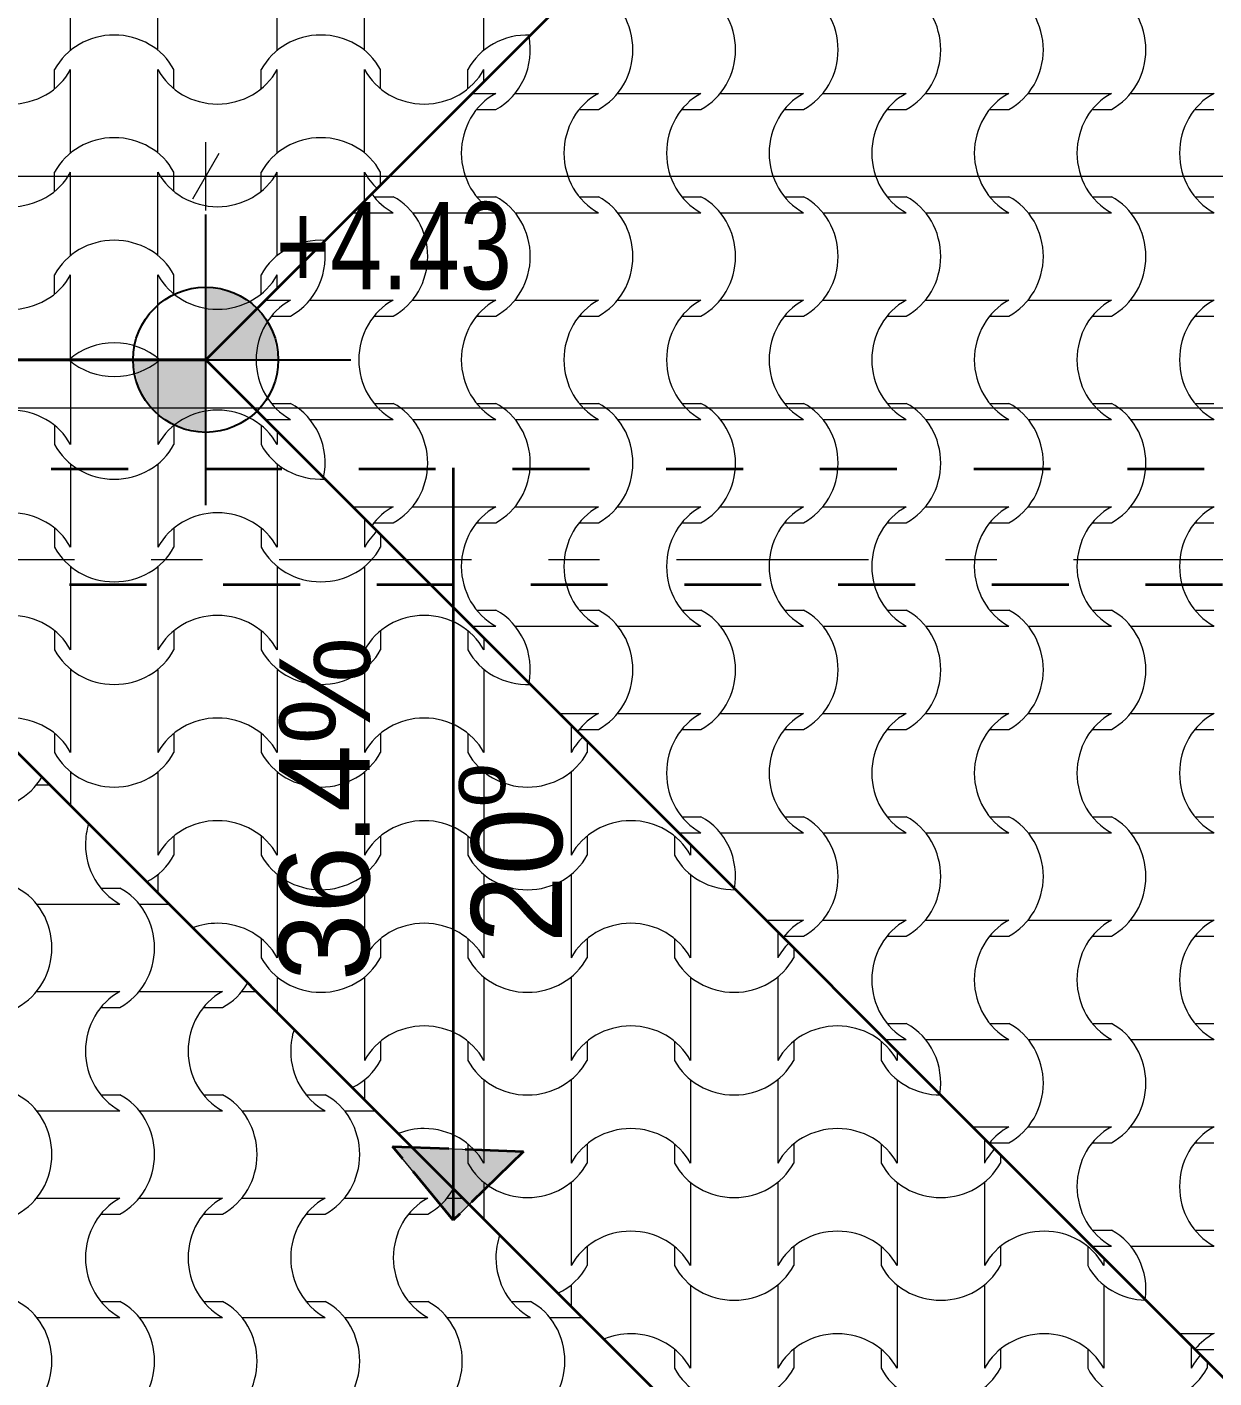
# Model space of a CAD drawing. Header units: millimetres. Extents: x -440 to 2671, y 0 to 297.
# Drawn here: x -154.74 to -122.05, y 137.47 to 174.66 of the extents above; entities that cross this region are included whole.
import ezdxf

# ---------------------------------------------------------------- set-up
doc = ezdxf.new("R2010")
doc.units = ezdxf.units.MM
doc.header["$MEASUREMENT"] = 0
doc.set_wipeout_variables(frame=1)
for name, pattern in [('- Двойно прекъснати линии', [10.936111, 5.291667, -2.116667, 1.411111, -2.116667]), ('- Прекъснати линия', [4.233333, 2.116667, -2.116667]), ('- Скирити линии', [2.45, 2, -0.45]), ('Wipeout_Contour', [1000, 0, -1000])]:
    doc.linetypes.add(name, pattern=pattern)
for name, color, linetype, lineweight, true_color in [('1', 7, 'Continuous', 13, 0x2b2b2b), ('46', 7, 'Continuous', 35, 0x4e4e4e), ('58', 7, 'Continuous', 25, 0xdf0000), ('65', 7, 'Continuous', 20, 0x4e4e4e), ('85', 7, 'Continuous', 20, 0x404040)]:
    doc.layers.add(name, color=color, linetype=linetype, lineweight=lineweight, true_color=true_color)
doc.layers.add('102', color=254, linetype='Continuous', lineweight=15)
doc.layers.add('41', color=7, linetype='Continuous', lineweight=35)
doc.styles.add('GENERATED_STYLE_4', font='GOTHIC.TTF')
doc.styles.add('GENERATED_STYLE_6', font='GOTHIC.TTF')

# ---------------------------------------------------------------- blocks, each defined once
blk = doc.blocks.new('*X45')
at = {"layer": '102', "color": 254, "linetype": 'Continuous', "lineweight": 15}
for p, q in [((285.718, 153.797), (286.072, 153.797)), ((287.483, 150.952), (288.009, 150.952)), ((285.718, 150.512), (286.863, 150.512)), ((286.863, 150.512), (288.009, 150.512)), ((288.543, 150.512), (289.357, 150.512)), ((285.718, 148.108), (286.863, 148.108)), ((286.863, 148.108), (288.009, 148.108)), ((288.543, 148.108), (289.689, 148.108)), ((289.689, 148.108), (290.835, 148.108)), ((291.368, 148.108), (291.761, 148.108)), ((287.483, 147.668), (288.009, 147.668)), ((290.308, 147.668), (290.835, 147.668)), ((287.483, 145.263), (288.009, 145.263)), ((290.308, 145.263), (290.835, 145.263)), ((293.133, 145.263), (293.66, 145.263)), ((285.718, 144.823), (286.863, 144.823)), ((286.863, 144.823), (288.009, 144.823)), ((288.543, 144.823), (289.689, 144.823)), ((289.689, 144.823), (290.835, 144.823)), ((291.368, 144.823), (292.514, 144.823)), ((292.514, 144.823), (293.66, 144.823)), ((294.194, 144.823), (295.046, 144.823)), ((285.718, 142.418), (286.863, 142.418)), ((286.863, 142.418), (288.009, 142.418)), ((288.543, 142.418), (289.689, 142.418)), ((289.689, 142.418), (290.835, 142.418)), ((291.368, 142.418), (292.514, 142.418)), ((292.514, 142.418), (293.66, 142.418)), ((294.194, 142.418), (295.34, 142.418)), ((295.34, 142.418), (296.485, 142.418)), ((297.019, 142.418), (297.451, 142.418)), ((287.483, 141.978), (288.009, 141.978)), ((290.308, 141.978), (290.835, 141.978)), ((293.133, 141.978), (293.66, 141.978)), ((295.959, 141.978), (296.485, 141.978)), ((287.483, 139.573), (288.009, 139.573)), ((290.308, 139.573), (290.835, 139.573)), ((293.133, 139.573), (293.66, 139.573)), ((295.959, 139.573), (296.485, 139.573)), ((298.784, 139.573), (299.311, 139.573)), ((285.718, 139.133), (286.863, 139.133)), ((286.863, 139.133), (288.009, 139.133)), ((288.543, 139.133), (289.689, 139.133)), ((289.689, 139.133), (290.835, 139.133)), ((291.368, 139.133), (292.514, 139.133)), ((292.514, 139.133), (293.66, 139.133)), ((294.194, 139.133), (295.34, 139.133)), ((295.34, 139.133), (296.485, 139.133)), ((297.019, 139.133), (298.165, 139.133)), ((298.165, 139.133), (299.311, 139.133)), ((299.845, 139.133), (300.736, 139.133))]:
    blk.add_line(p, q, dxfattribs=at)
for centre, major_axis, start_param, end_param in [((284.408, 155), (0, 1.839), 3.607672, 4.142238), ((288.798, 152.149), (0, 1.849), 1.255257, 1.56782), ((288.798, 152.16), (0, 1.849), 1.573772, 2.670554), ((284.408, 149.31), (0, 1.839), 3.607672, 5.817106), ((287.233, 149.31), (0, 1.839), 3.607672, 5.817106), ((288.798, 146.46), (0, 1.849), 0.471039, 1.56782), ((291.623, 146.46), (0, 1.849), 0.471039, 1.56782), ((290.058, 149.31), (0, 1.839), 3.607672, 4.157909), ((294.449, 146.46), (0, 1.849), 1.238429, 1.56782), ((288.798, 146.471), (0, 1.849), 1.573772, 2.670554), ((291.623, 146.471), (0, 1.849), 1.573772, 2.670554), ((294.449, 146.471), (0, 1.849), 1.573772, 2.670554), ((284.408, 143.62), (0, 1.839), 3.607672, 5.817106), ((287.233, 143.62), (0, 1.839), 3.607672, 5.817106), ((290.058, 143.62), (0, 1.839), 3.607672, 5.817106), ((292.884, 143.62), (0, 1.839), 3.607672, 5.817106), ((295.709, 143.62), (0, 1.839), 3.607672, 4.173631), ((288.798, 140.77), (0, 1.849), 0.471039, 1.56782), ((291.623, 140.77), (0, 1.849), 0.471039, 1.56782), ((294.449, 140.77), (0, 1.849), 0.471039, 1.56782), ((297.274, 140.77), (0, 1.849), 0.471039, 1.56782), ((300.1, 140.77), (0, 1.849), 1.221727, 1.56782), ((288.798, 140.781), (0, 1.849), 1.573772, 2.670554), ((291.623, 140.781), (0, 1.849), 1.573772, 2.670554), ((294.449, 140.781), (0, 1.849), 1.573772, 2.670554), ((297.274, 140.781), (0, 1.849), 1.573772, 2.670554), ((300.1, 140.781), (0, 1.849), 1.573772, 2.670554), ((284.408, 137.931), (0, 1.839), 3.607672, 5.817106), ((287.233, 137.931), (0, 1.839), 3.607672, 5.817106), ((290.058, 137.931), (0, 1.839), 3.607672, 5.817106), ((292.884, 137.931), (0, 1.839), 3.607672, 5.817106), ((295.709, 137.931), (0, 1.839), 3.607672, 5.817106), ((298.534, 137.931), (0, 1.839), 3.607672, 5.817106)]:
    blk.add_ellipse(centre, major_axis=major_axis, ratio=0.939693, start_param=start_param, end_param=end_param, dxfattribs=at)
blk = doc.blocks.new('*X47')
at = {"layer": '102', "color": 254, "linetype": 'Continuous', "lineweight": 15}
for p, q in [((297.703, 172.83), (298.359, 172.83)), ((298.892, 172.83), (300.038, 172.83)), ((300.038, 172.83), (301.184, 172.83)), ((301.718, 172.83), (302.863, 172.83)), ((302.863, 172.83), (304.009, 172.83)), ((304.543, 172.83), (305.689, 172.83)), ((305.689, 172.83), (306.835, 172.83)), ((307.368, 172.83), (308.514, 172.83)), ((308.514, 172.83), (309.66, 172.83)), ((310.194, 172.83), (311.34, 172.83)), ((311.34, 172.83), (312.485, 172.83)), ((313.019, 172.83), (314.165, 172.83)), ((314.165, 172.83), (315.311, 172.83)), ((315.845, 172.83), (316.99, 172.83)), ((316.99, 172.83), (318.136, 172.83)), ((297.832, 172.39), (298.359, 172.39)), ((300.657, 172.39), (301.184, 172.39)), ((303.483, 172.39), (304.009, 172.39)), ((306.308, 172.39), (306.835, 172.39)), ((309.133, 172.39), (309.66, 172.39)), ((311.959, 172.39), (312.485, 172.39)), ((314.784, 172.39), (315.311, 172.39)), ((317.609, 172.39), (318.136, 172.39)), ((295.006, 169.985), (295.533, 169.985)), ((297.832, 169.985), (298.359, 169.985)), ((300.657, 169.985), (301.184, 169.985)), ((303.483, 169.985), (304.009, 169.985)), ((306.308, 169.985), (306.835, 169.985)), ((309.133, 169.985), (309.66, 169.985)), ((311.959, 169.985), (312.485, 169.985)), ((314.784, 169.985), (315.311, 169.985)), ((317.609, 169.985), (318.136, 169.985)), ((294.418, 169.545), (295.533, 169.545)), ((296.067, 169.545), (297.213, 169.545)), ((297.213, 169.545), (298.359, 169.545)), ((298.892, 169.545), (300.038, 169.545)), ((300.038, 169.545), (301.184, 169.545)), ((301.718, 169.545), (302.863, 169.545)), ((302.863, 169.545), (304.009, 169.545)), ((304.543, 169.545), (305.689, 169.545)), ((305.689, 169.545), (306.835, 169.545)), ((307.368, 169.545), (308.514, 169.545)), ((308.514, 169.545), (309.66, 169.545)), ((310.194, 169.545), (311.34, 169.545)), ((311.34, 169.545), (312.485, 169.545)), ((313.019, 169.545), (314.165, 169.545)), ((314.165, 169.545), (315.311, 169.545)), ((315.845, 169.545), (316.99, 169.545)), ((316.99, 169.545), (318.136, 169.545)), ((292.014, 167.14), (292.708, 167.14)), ((293.241, 167.14), (294.387, 167.14)), ((294.387, 167.14), (295.533, 167.14)), ((296.067, 167.14), (297.213, 167.14)), ((297.213, 167.14), (298.359, 167.14)), ((298.892, 167.14), (300.038, 167.14)), ((300.038, 167.14), (301.184, 167.14)), ((301.718, 167.14), (302.863, 167.14)), ((302.863, 167.14), (304.009, 167.14)), ((304.543, 167.14), (305.689, 167.14)), ((305.689, 167.14), (306.835, 167.14)), ((307.368, 167.14), (308.514, 167.14)), ((308.514, 167.14), (309.66, 167.14)), ((310.194, 167.14), (311.34, 167.14)), ((311.34, 167.14), (312.485, 167.14)), ((313.019, 167.14), (314.165, 167.14)), ((314.165, 167.14), (315.311, 167.14)), ((315.845, 167.14), (316.99, 167.14)), ((316.99, 167.14), (318.136, 167.14)), ((292.181, 166.7), (292.708, 166.7)), ((295.006, 166.7), (295.533, 166.7)), ((297.832, 166.7), (298.359, 166.7)), ((300.657, 166.7), (301.184, 166.7)), ((303.483, 166.7), (304.009, 166.7)), ((306.308, 166.7), (306.835, 166.7)), ((309.133, 166.7), (309.66, 166.7)), ((311.959, 166.7), (312.485, 166.7)), ((314.784, 166.7), (315.311, 166.7)), ((317.609, 166.7), (318.136, 166.7)), ((292.181, 164.295), (292.708, 164.295)), ((295.006, 164.295), (295.533, 164.295)), ((297.832, 164.295), (298.359, 164.295)), ((300.657, 164.295), (301.184, 164.295)), ((303.483, 164.295), (304.009, 164.295)), ((306.308, 164.295), (306.835, 164.295)), ((309.133, 164.295), (309.66, 164.295)), ((311.959, 164.295), (312.485, 164.295)), ((314.784, 164.295), (315.311, 164.295)), ((317.609, 164.295), (318.136, 164.295)), ((292.014, 163.855), (292.708, 163.855)), ((293.241, 163.855), (294.387, 163.855)), ((294.387, 163.855), (295.533, 163.855)), ((296.067, 163.855), (297.213, 163.855)), ((297.213, 163.855), (298.359, 163.855)), ((298.892, 163.855), (300.038, 163.855)), ((300.038, 163.855), (301.184, 163.855)), ((301.718, 163.855), (302.863, 163.855)), ((302.863, 163.855), (304.009, 163.855)), ((304.543, 163.855), (305.689, 163.855)), ((305.689, 163.855), (306.835, 163.855)), ((307.368, 163.855), (308.514, 163.855)), ((308.514, 163.855), (309.66, 163.855)), ((310.194, 163.855), (311.34, 163.855)), ((311.34, 163.855), (312.485, 163.855)), ((313.019, 163.855), (314.165, 163.855)), ((314.165, 163.855), (315.311, 163.855)), ((315.845, 163.855), (316.99, 163.855)), ((316.99, 163.855), (318.136, 163.855)), ((294.418, 161.451), (295.533, 161.451)), ((296.067, 161.451), (297.213, 161.451)), ((297.213, 161.451), (298.359, 161.451)), ((298.892, 161.451), (300.038, 161.451)), ((300.038, 161.451), (301.184, 161.451)), ((301.718, 161.451), (302.863, 161.451)), ((302.863, 161.451), (304.009, 161.451)), ((304.543, 161.451), (305.689, 161.451)), ((305.689, 161.451), (306.835, 161.451)), ((307.368, 161.451), (308.514, 161.451)), ((308.514, 161.451), (309.66, 161.451)), ((310.194, 161.451), (311.34, 161.451)), ((311.34, 161.451), (312.485, 161.451)), ((313.019, 161.451), (314.165, 161.451)), ((314.165, 161.451), (315.311, 161.451)), ((315.845, 161.451), (316.99, 161.451)), ((316.99, 161.451), (318.136, 161.451)), ((295.006, 161.011), (295.533, 161.011)), ((297.832, 161.011), (298.359, 161.011)), ((300.657, 161.011), (301.184, 161.011)), ((303.483, 161.011), (304.009, 161.011)), ((306.308, 161.011), (306.835, 161.011)), ((309.133, 161.011), (309.66, 161.011)), ((311.959, 161.011), (312.485, 161.011)), ((314.784, 161.011), (315.311, 161.011)), ((317.609, 161.011), (318.136, 161.011)), ((297.832, 158.606), (298.359, 158.606)), ((300.657, 158.606), (301.184, 158.606)), ((303.483, 158.606), (304.009, 158.606)), ((306.308, 158.606), (306.835, 158.606)), ((309.133, 158.606), (309.66, 158.606)), ((311.959, 158.606), (312.485, 158.606)), ((314.784, 158.606), (315.311, 158.606)), ((317.609, 158.606), (318.136, 158.606)), ((297.703, 158.166), (298.359, 158.166)), ((298.892, 158.166), (300.038, 158.166)), ((300.038, 158.166), (301.184, 158.166)), ((301.718, 158.166), (302.863, 158.166)), ((302.863, 158.166), (304.009, 158.166)), ((304.543, 158.166), (305.689, 158.166)), ((305.689, 158.166), (306.835, 158.166)), ((307.368, 158.166), (308.514, 158.166)), ((308.514, 158.166), (309.66, 158.166)), ((310.194, 158.166), (311.34, 158.166)), ((311.34, 158.166), (312.485, 158.166)), ((313.019, 158.166), (314.165, 158.166)), ((314.165, 158.166), (315.311, 158.166)), ((315.845, 158.166), (316.99, 158.166)), ((316.99, 158.166), (318.136, 158.166)), ((300.108, 155.761), (301.184, 155.761)), ((301.718, 155.761), (302.863, 155.761)), ((302.863, 155.761), (304.009, 155.761)), ((304.543, 155.761), (305.689, 155.761)), ((305.689, 155.761), (306.835, 155.761)), ((307.368, 155.761), (308.514, 155.761)), ((308.514, 155.761), (309.66, 155.761)), ((310.194, 155.761), (311.34, 155.761)), ((311.34, 155.761), (312.485, 155.761)), ((313.019, 155.761), (314.165, 155.761)), ((314.165, 155.761), (315.311, 155.761)), ((315.845, 155.761), (316.99, 155.761)), ((316.99, 155.761), (318.136, 155.761)), ((300.657, 155.321), (301.184, 155.321)), ((303.483, 155.321), (304.009, 155.321)), ((306.308, 155.321), (306.835, 155.321)), ((309.133, 155.321), (309.66, 155.321)), ((311.959, 155.321), (312.485, 155.321)), ((314.784, 155.321), (315.311, 155.321)), ((317.609, 155.321), (318.136, 155.321)), ((303.483, 152.916), (304.009, 152.916)), ((306.308, 152.916), (306.835, 152.916)), ((309.133, 152.916), (309.66, 152.916)), ((311.959, 152.916), (312.485, 152.916)), ((314.784, 152.916), (315.311, 152.916)), ((317.609, 152.916), (318.136, 152.916)), ((303.393, 152.476), (304.009, 152.476)), ((304.543, 152.476), (305.689, 152.476)), ((305.689, 152.476), (306.835, 152.476)), ((307.368, 152.476), (308.514, 152.476)), ((308.514, 152.476), (309.66, 152.476)), ((310.194, 152.476), (311.34, 152.476)), ((311.34, 152.476), (312.485, 152.476)), ((313.019, 152.476), (314.165, 152.476)), ((314.165, 152.476), (315.311, 152.476)), ((315.845, 152.476), (316.99, 152.476)), ((316.99, 152.476), (318.136, 152.476)), ((305.798, 150.071), (306.835, 150.071)), ((307.368, 150.071), (308.514, 150.071)), ((308.514, 150.071), (309.66, 150.071)), ((310.194, 150.071), (311.34, 150.071)), ((311.34, 150.071), (312.485, 150.071)), ((313.019, 150.071), (314.165, 150.071)), ((314.165, 150.071), (315.311, 150.071)), ((315.845, 150.071), (316.99, 150.071)), ((316.99, 150.071), (318.136, 150.071)), ((306.308, 149.631), (306.835, 149.631)), ((309.133, 149.631), (309.66, 149.631)), ((311.959, 149.631), (312.485, 149.631)), ((314.784, 149.631), (315.311, 149.631)), ((317.609, 149.631), (318.136, 149.631)), ((309.133, 147.227), (309.66, 147.227)), ((311.959, 147.227), (312.485, 147.227)), ((314.784, 147.227), (315.311, 147.227)), ((317.609, 147.227), (318.136, 147.227)), ((309.083, 146.787), (309.66, 146.787)), ((310.194, 146.787), (311.34, 146.787)), ((311.34, 146.787), (312.485, 146.787)), ((313.019, 146.787), (314.165, 146.787)), ((314.165, 146.787), (315.311, 146.787)), ((315.845, 146.787), (316.99, 146.787)), ((316.99, 146.787), (318.136, 146.787)), ((311.487, 144.382), (312.485, 144.382)), ((313.019, 144.382), (314.165, 144.382)), ((314.165, 144.382), (315.311, 144.382)), ((315.845, 144.382), (316.99, 144.382)), ((316.99, 144.382), (318.136, 144.382)), ((311.959, 143.942), (312.485, 143.942)), ((314.784, 143.942), (315.311, 143.942)), ((317.609, 143.942), (318.136, 143.942)), ((314.784, 141.537), (315.311, 141.537)), ((317.609, 141.537), (318.136, 141.537)), ((314.772, 141.097), (315.311, 141.097)), ((315.845, 141.097), (316.99, 141.097)), ((316.99, 141.097), (318.136, 141.097)), ((317.177, 138.692), (318.136, 138.692)), ((317.617, 138.252), (318.136, 138.252))]:
    blk.add_line(p, q, dxfattribs=at)
for centre, major_axis, start_param, end_param in [((300.408, 174.032), (0, 1.839), 3.607672, 5.817106), ((303.233, 174.032), (0, 1.839), 3.607672, 5.817106), ((306.058, 174.032), (0, 1.839), 3.607672, 5.817106), ((308.884, 174.032), (0, 1.839), 3.607672, 5.817106), ((311.709, 174.032), (0, 1.839), 3.607672, 5.817106), ((314.534, 174.032), (0, 1.839), 3.607672, 5.817106), ((297.582, 174.032), (0, 1.839), 3.607672, 4.914415), ((299.147, 171.182), (0, 1.849), 0.471039, 1.56782), ((301.973, 171.182), (0, 1.849), 0.471039, 1.56782), ((304.798, 171.182), (0, 1.849), 0.471039, 1.56782), ((307.623, 171.182), (0, 1.849), 0.471039, 1.56782), ((310.449, 171.182), (0, 1.849), 0.471039, 1.56782), ((313.274, 171.182), (0, 1.849), 0.471039, 1.56782), ((316.1, 171.182), (0, 1.849), 0.471039, 1.56782), ((318.925, 171.182), (0, 1.849), 0.471039, 1.56782), ((299.147, 171.193), (0, 1.849), 1.573772, 2.670554), ((301.973, 171.193), (0, 1.849), 1.573772, 2.670554), ((304.798, 171.193), (0, 1.849), 1.573772, 2.670554), ((307.623, 171.193), (0, 1.849), 1.573772, 2.670554), ((310.449, 171.193), (0, 1.849), 1.573772, 2.670554), ((313.274, 171.193), (0, 1.849), 1.573772, 2.670554), ((316.1, 171.193), (0, 1.849), 1.573772, 2.670554), ((318.925, 171.193), (0, 1.849), 1.573772, 2.670554), ((296.322, 171.193), (0, 1.849), 2.224335, 2.670554), ((294.757, 168.343), (0, 1.839), 3.607672, 5.817106), ((297.582, 168.343), (0, 1.839), 3.607672, 5.817106), ((300.408, 168.343), (0, 1.839), 3.607672, 5.817106), ((303.233, 168.343), (0, 1.839), 3.607672, 5.817106), ((306.058, 168.343), (0, 1.839), 3.607672, 5.817106), ((308.884, 168.343), (0, 1.839), 3.607672, 5.817106), ((311.709, 168.343), (0, 1.839), 3.607672, 5.817106), ((314.534, 168.343), (0, 1.839), 3.607672, 5.817106), ((291.931, 168.343), (0, 1.839), 3.607672, 4.932386), ((293.496, 165.492), (0, 1.849), 0.471039, 1.56782), ((296.322, 165.492), (0, 1.849), 0.471039, 1.56782), ((299.147, 165.492), (0, 1.849), 0.471039, 1.56782), ((301.973, 165.492), (0, 1.849), 0.471039, 1.56782), ((304.798, 165.492), (0, 1.849), 0.471039, 1.56782), ((307.623, 165.492), (0, 1.849), 0.471039, 1.56782), ((310.449, 165.492), (0, 1.849), 0.471039, 1.56782), ((313.274, 165.492), (0, 1.849), 0.471039, 1.56782), ((316.1, 165.492), (0, 1.849), 0.471039, 1.56782), ((318.925, 165.492), (0, 1.849), 0.471039, 1.56782), ((293.496, 165.503), (0, 1.849), 1.573772, 2.670554), ((296.322, 165.503), (0, 1.849), 1.573772, 2.670554), ((299.147, 165.503), (0, 1.849), 1.573772, 2.670554), ((301.973, 165.503), (0, 1.849), 1.573772, 2.670554), ((304.798, 165.503), (0, 1.849), 1.573772, 2.670554), ((307.623, 165.503), (0, 1.849), 1.573772, 2.670554), ((310.449, 165.503), (0, 1.849), 1.573772, 2.670554), ((313.274, 165.503), (0, 1.849), 1.573772, 2.670554), ((316.1, 165.503), (0, 1.849), 1.573772, 2.670554), ((318.925, 165.503), (0, 1.849), 1.573772, 2.670554), ((291.931, 162.653), (0, 1.839), 4.492391, 5.817106), ((294.757, 162.653), (0, 1.839), 3.607672, 5.817106), ((297.582, 162.653), (0, 1.839), 3.607672, 5.817106), ((300.408, 162.653), (0, 1.839), 3.607672, 5.817106), ((303.233, 162.653), (0, 1.839), 3.607672, 5.817106), ((306.058, 162.653), (0, 1.839), 3.607672, 5.817106), ((308.884, 162.653), (0, 1.839), 3.607672, 5.817106), ((311.709, 162.653), (0, 1.839), 3.607672, 5.817106), ((314.534, 162.653), (0, 1.839), 3.607672, 5.817106), ((296.322, 159.803), (0, 1.849), 0.471039, 0.917258), ((299.147, 159.803), (0, 1.849), 0.471039, 1.56782), ((301.973, 159.803), (0, 1.849), 0.471039, 1.56782), ((304.798, 159.803), (0, 1.849), 0.471039, 1.56782), ((307.623, 159.803), (0, 1.849), 0.471039, 1.56782), ((310.449, 159.803), (0, 1.849), 0.471039, 1.56782), ((313.274, 159.803), (0, 1.849), 0.471039, 1.56782), ((316.1, 159.803), (0, 1.849), 0.471039, 1.56782), ((318.925, 159.803), (0, 1.849), 0.471039, 1.56782), ((299.147, 159.814), (0, 1.849), 1.573772, 2.670554), ((301.973, 159.814), (0, 1.849), 1.573772, 2.670554), ((304.798, 159.814), (0, 1.849), 1.573772, 2.670554), ((307.623, 159.814), (0, 1.849), 1.573772, 2.670554), ((310.449, 159.814), (0, 1.849), 1.573772, 2.670554), ((313.274, 159.814), (0, 1.849), 1.573772, 2.670554), ((316.1, 159.814), (0, 1.849), 1.573772, 2.670554), ((318.925, 159.814), (0, 1.849), 1.573772, 2.670554), ((297.582, 156.963), (0, 1.839), 4.510363, 5.817106), ((300.408, 156.963), (0, 1.839), 3.607672, 5.817106), ((303.233, 156.963), (0, 1.839), 3.607672, 5.817106), ((306.058, 156.963), (0, 1.839), 3.607672, 5.817106), ((308.884, 156.963), (0, 1.839), 3.607672, 5.817106), ((311.709, 156.963), (0, 1.839), 3.607672, 5.817106), ((314.534, 156.963), (0, 1.839), 3.607672, 5.817106), ((301.973, 154.113), (0, 1.849), 0.471039, 0.901898), ((304.798, 154.113), (0, 1.849), 0.471039, 1.56782), ((307.623, 154.113), (0, 1.849), 0.471039, 1.56782), ((310.449, 154.113), (0, 1.849), 0.471039, 1.56782), ((313.274, 154.113), (0, 1.849), 0.471039, 1.56782), ((316.1, 154.113), (0, 1.849), 0.471039, 1.56782), ((318.925, 154.113), (0, 1.849), 0.471039, 1.56782), ((304.798, 154.124), (0, 1.849), 1.573772, 2.670554), ((307.623, 154.124), (0, 1.849), 1.573772, 2.670554), ((310.449, 154.124), (0, 1.849), 1.573772, 2.670554), ((313.274, 154.124), (0, 1.849), 1.573772, 2.670554), ((316.1, 154.124), (0, 1.849), 1.573772, 2.670554), ((318.925, 154.124), (0, 1.849), 1.573772, 2.670554), ((303.233, 151.274), (0, 1.839), 4.528536, 5.817106), ((306.058, 151.274), (0, 1.839), 3.607672, 5.817106), ((308.884, 151.274), (0, 1.839), 3.607672, 5.817106), ((311.709, 151.274), (0, 1.839), 3.607672, 5.817106), ((314.534, 151.274), (0, 1.839), 3.607672, 5.817106), ((307.623, 148.424), (0, 1.849), 0.471039, 0.886558), ((310.449, 148.424), (0, 1.849), 0.471039, 1.56782), ((313.274, 148.424), (0, 1.849), 0.471039, 1.56782), ((316.1, 148.424), (0, 1.849), 0.471039, 1.56782), ((318.925, 148.424), (0, 1.849), 0.471039, 1.56782), ((310.449, 148.435), (0, 1.849), 1.573772, 2.670554), ((313.274, 148.435), (0, 1.849), 1.573772, 2.670554), ((316.1, 148.435), (0, 1.849), 1.573772, 2.670554), ((318.925, 148.435), (0, 1.849), 1.573772, 2.670554), ((308.884, 145.584), (0, 1.839), 4.546923, 5.817106), ((311.709, 145.584), (0, 1.839), 3.607672, 5.817106), ((314.534, 145.584), (0, 1.839), 3.607672, 5.817106), ((313.274, 142.734), (0, 1.849), 0.471039, 0.871234), ((316.1, 142.734), (0, 1.849), 0.471039, 1.56782), ((318.925, 142.734), (0, 1.849), 0.471039, 1.56782), ((316.1, 142.745), (0, 1.849), 1.573772, 2.670554), ((318.925, 142.745), (0, 1.849), 1.573772, 2.670554), ((314.534, 139.895), (0, 1.839), 4.565539, 5.817106), ((318.925, 137.044), (0, 1.849), 0.471039, 0.855923)]:
    blk.add_ellipse(centre, major_axis=major_axis, ratio=0.939693, start_param=start_param, end_param=end_param, dxfattribs=at)
blk = doc.blocks.new('*X48')
at = {"layer": '102', "color": 254, "linetype": 'Continuous', "lineweight": 15}
for p, q in [((286.651, 165.453), (286.651, 164.307)), ((289.056, 165.453), (289.056, 164.307)), ((286.651, 164.307), (286.651, 163.161)), ((289.056, 164.307), (289.056, 163.161)), ((286.211, 163.688), (286.211, 163.161)), ((289.496, 163.688), (289.496, 163.161)), ((291.9, 163.688), (291.9, 163.161)), ((292.34, 163.529), (292.34, 163.161)), ((286.651, 162.628), (286.651, 161.482)), ((289.056, 162.628), (289.056, 161.482)), ((292.34, 162.628), (292.34, 161.482)), ((286.651, 161.482), (286.651, 160.336)), ((289.056, 161.482), (289.056, 160.336)), ((292.34, 161.482), (292.34, 160.336)), ((294.745, 161.124), (294.745, 160.336)), ((286.211, 160.863), (286.211, 160.336)), ((289.496, 160.863), (289.496, 160.336)), ((291.9, 160.863), (291.9, 160.336)), ((295.185, 160.684), (295.185, 160.336)), ((286.651, 159.802), (286.651, 158.656)), ((289.056, 159.802), (289.056, 158.656)), ((292.34, 159.802), (292.34, 158.656)), ((294.745, 159.802), (294.745, 158.656)), ((286.651, 158.656), (286.651, 157.511)), ((289.056, 158.656), (289.056, 157.511)), ((292.34, 158.656), (292.34, 157.511)), ((294.745, 158.656), (294.745, 157.511)), ((286.211, 158.037), (286.211, 157.511)), ((289.496, 158.037), (289.496, 157.511)), ((291.9, 158.037), (291.9, 157.511)), ((295.185, 158.037), (295.185, 157.511)), ((297.59, 158.037), (297.59, 157.511)), ((298.03, 157.839), (298.03, 157.511)), ((286.651, 156.977), (286.651, 155.831)), ((289.056, 156.977), (289.056, 155.831)), ((292.34, 156.977), (292.34, 155.831)), ((294.745, 156.977), (294.745, 155.831)), ((298.03, 156.977), (298.03, 155.831)), ((286.651, 155.831), (286.651, 154.685)), ((289.056, 155.831), (289.056, 154.685)), ((292.34, 155.831), (292.34, 154.685)), ((294.745, 155.831), (294.745, 154.685)), ((298.03, 155.831), (298.03, 154.685)), ((286.211, 155.212), (286.211, 154.685)), ((289.496, 155.212), (289.496, 154.685)), ((291.9, 155.212), (291.9, 154.685)), ((295.185, 155.212), (295.185, 154.685)), ((297.59, 155.212), (297.59, 154.685)), ((300.435, 155.434), (300.435, 154.685)), ((300.875, 154.994), (300.875, 154.685)), ((286.651, 154.152), (286.651, 153.218)), ((289.056, 154.152), (289.056, 153.006)), ((292.34, 154.152), (292.34, 153.006)), ((294.745, 154.152), (294.745, 153.006)), ((298.03, 154.152), (298.03, 153.006)), ((300.435, 154.152), (300.435, 153.006)), ((289.056, 153.006), (289.056, 151.86)), ((292.34, 153.006), (292.34, 151.86)), ((294.745, 153.006), (294.745, 151.86)), ((298.03, 153.006), (298.03, 151.86)), ((300.435, 153.006), (300.435, 151.86)), ((289.496, 152.387), (289.496, 151.86)), ((291.9, 152.387), (291.9, 151.86)), ((295.185, 152.387), (295.185, 151.86)), ((297.59, 152.387), (297.59, 151.86)), ((300.875, 152.387), (300.875, 151.86)), ((303.28, 152.387), (303.28, 151.86)), ((303.72, 152.15), (303.72, 151.86)), ((289.056, 151.326), (289.056, 150.814)), ((292.34, 151.326), (292.34, 150.18)), ((294.745, 151.326), (294.745, 150.18)), ((298.03, 151.326), (298.03, 150.18)), ((300.435, 151.326), (300.435, 150.18)), ((303.72, 151.326), (303.72, 150.18)), ((292.34, 150.18), (292.34, 149.034)), ((294.745, 150.18), (294.745, 149.034)), ((298.03, 150.18), (298.03, 149.034)), ((300.435, 150.18), (300.435, 149.034)), ((303.72, 150.18), (303.72, 149.034)), ((291.9, 149.561), (291.9, 149.034)), ((295.185, 149.561), (295.185, 149.034)), ((297.59, 149.561), (297.59, 149.034)), ((300.875, 149.561), (300.875, 149.034)), ((303.28, 149.561), (303.28, 149.034)), ((306.124, 149.745), (306.124, 149.034)), ((306.564, 149.305), (306.564, 149.034)), ((292.34, 148.501), (292.34, 147.529)), ((294.745, 148.501), (294.745, 147.355)), ((298.03, 148.501), (298.03, 147.355)), ((300.435, 148.501), (300.435, 147.355)), ((303.72, 148.501), (303.72, 147.355)), ((306.124, 148.501), (306.124, 147.355)), ((294.745, 147.355), (294.745, 146.209)), ((298.03, 147.355), (298.03, 146.209)), ((300.435, 147.355), (300.435, 146.209)), ((303.72, 147.355), (303.72, 146.209)), ((306.124, 147.355), (306.124, 146.209)), ((295.185, 146.736), (295.185, 146.209)), ((297.59, 146.736), (297.59, 146.209)), ((300.875, 146.736), (300.875, 146.209)), ((303.28, 146.736), (303.28, 146.209)), ((306.564, 146.736), (306.564, 146.209)), ((308.969, 146.736), (308.969, 146.209)), ((309.409, 146.46), (309.409, 146.209)), ((294.745, 145.675), (294.745, 145.124)), ((298.03, 145.675), (298.03, 144.529)), ((300.435, 145.675), (300.435, 144.529)), ((303.72, 145.675), (303.72, 144.529)), ((306.124, 145.675), (306.124, 144.529)), ((309.409, 145.675), (309.409, 144.529)), ((298.03, 144.529), (298.03, 143.384)), ((300.435, 144.529), (300.435, 143.384)), ((303.72, 144.529), (303.72, 143.384)), ((306.124, 144.529), (306.124, 143.384)), ((309.409, 144.529), (309.409, 143.384)), ((311.814, 144.055), (311.814, 143.384)), ((297.59, 143.91), (297.59, 143.384)), ((300.875, 143.91), (300.875, 143.384)), ((303.28, 143.91), (303.28, 143.384)), ((306.564, 143.91), (306.564, 143.384)), ((308.969, 143.91), (308.969, 143.384)), ((312.254, 143.615), (312.254, 143.384)), ((298.03, 142.85), (298.03, 141.839)), ((300.435, 142.85), (300.435, 141.704)), ((303.72, 142.85), (303.72, 141.704)), ((306.124, 142.85), (306.124, 141.704)), ((309.409, 142.85), (309.409, 141.704)), ((311.814, 142.85), (311.814, 141.704)), ((300.435, 141.704), (300.435, 140.558)), ((303.72, 141.704), (303.72, 140.558)), ((306.124, 141.704), (306.124, 140.558)), ((309.409, 141.704), (309.409, 140.558)), ((311.814, 141.704), (311.814, 140.558)), ((300.875, 141.085), (300.875, 140.558)), ((303.28, 141.085), (303.28, 140.558)), ((306.564, 141.085), (306.564, 140.558)), ((308.969, 141.085), (308.969, 140.558)), ((312.254, 141.085), (312.254, 140.558)), ((314.659, 141.085), (314.659, 140.558)), ((315.099, 140.77), (315.099, 140.558)), ((300.435, 140.025), (300.435, 139.434)), ((303.72, 140.025), (303.72, 138.879)), ((306.124, 140.025), (306.124, 138.879)), ((309.409, 140.025), (309.409, 138.879)), ((311.814, 140.025), (311.814, 138.879)), ((315.099, 140.025), (315.099, 138.879)), ((303.72, 138.879), (303.72, 137.733)), ((306.124, 138.879), (306.124, 137.733)), ((309.409, 138.879), (309.409, 137.733)), ((311.814, 138.879), (311.814, 137.733)), ((315.099, 138.879), (315.099, 137.733)), ((317.504, 138.366), (317.504, 137.733)), ((303.28, 138.26), (303.28, 137.733)), ((306.564, 138.26), (306.564, 137.733)), ((308.969, 138.26), (308.969, 137.733)), ((312.254, 138.26), (312.254, 137.733)), ((314.659, 138.26), (314.659, 137.733)), ((317.944, 137.926), (317.944, 137.733))]:
    blk.add_line(p, q, dxfattribs=at)
for centre, major_axis, start_param, end_param in [((287.853, 166.763), (1.839, 0), 3.963441, 5.461335), ((285.003, 162.373), (1.849, 0), 0.471039, 1.56782), ((290.703, 162.373), (1.849, 0), 1.573772, 2.670554), ((290.692, 162.373), (1.849, 0), 0.471039, 1.56782), ((287.853, 163.938), (1.839, 0), 3.607672, 5.817106), ((293.543, 163.938), (1.839, 0), 3.607672, 4.773885), ((285.003, 159.547), (1.849, 0), 0.471039, 1.56782), ((290.703, 159.547), (1.849, 0), 1.573772, 2.670554), ((290.692, 159.547), (1.849, 0), 0.471039, 1.56782), ((296.393, 159.547), (1.849, 0), 2.353208, 2.670554), ((287.853, 161.112), (1.839, 0), 3.607672, 5.817106), ((293.543, 161.112), (1.839, 0), 3.607672, 5.817106), ((285.003, 156.722), (1.849, 0), 0.471039, 1.56782), ((290.703, 156.722), (1.849, 0), 1.573772, 2.670554), ((290.692, 156.722), (1.849, 0), 0.471039, 1.56782), ((296.393, 156.722), (1.849, 0), 1.573772, 2.670554), ((296.382, 156.722), (1.849, 0), 0.471039, 1.56782), ((287.853, 158.287), (1.839, 0), 3.607672, 5.817106), ((293.543, 158.287), (1.839, 0), 3.607672, 5.817106), ((299.232, 158.287), (1.839, 0), 3.607672, 4.753718), ((285.003, 153.897), (1.849, 0), 0.471039, 1.56782), ((290.703, 153.897), (1.849, 0), 1.573772, 2.670554), ((290.692, 153.897), (1.849, 0), 0.471039, 1.56782), ((296.393, 153.897), (1.849, 0), 1.573772, 2.670554), ((296.382, 153.897), (1.849, 0), 0.471039, 1.56782), ((302.083, 153.897), (1.849, 0), 2.368515, 2.670554), ((287.853, 155.462), (1.839, 0), 3.607672, 5.817106), ((293.543, 155.462), (1.839, 0), 3.607672, 5.817106), ((299.232, 155.462), (1.839, 0), 3.607672, 5.817106), ((290.703, 151.071), (1.849, 0), 1.573772, 2.670554), ((290.692, 151.071), (1.849, 0), 0.471039, 1.56782), ((296.393, 151.071), (1.849, 0), 1.573772, 2.670554), ((296.382, 151.071), (1.849, 0), 0.471039, 1.56782), ((302.083, 151.071), (1.849, 0), 1.573772, 2.670554), ((302.072, 151.071), (1.849, 0), 0.471039, 1.56782), ((287.853, 152.636), (1.839, 0), 5.218316, 5.817106), ((293.543, 152.636), (1.839, 0), 3.607672, 5.817106), ((299.232, 152.636), (1.839, 0), 3.607672, 5.817106), ((304.922, 152.636), (1.839, 0), 3.607672, 4.733193), ((290.703, 148.246), (1.849, 0), 1.573772, 1.954184), ((290.692, 148.246), (1.849, 0), 0.471039, 1.56782), ((296.393, 148.246), (1.849, 0), 1.573772, 2.670554), ((296.382, 148.246), (1.849, 0), 0.471039, 1.56782), ((302.083, 148.246), (1.849, 0), 1.573772, 2.670554), ((302.072, 148.246), (1.849, 0), 0.471039, 1.56782), ((307.772, 148.246), (1.849, 0), 2.383832, 2.670554), ((293.543, 149.811), (1.839, 0), 3.607672, 5.817106), ((299.232, 149.811), (1.839, 0), 3.607672, 5.817106), ((304.922, 149.811), (1.839, 0), 3.607672, 5.817106), ((296.393, 145.42), (1.849, 0), 1.573772, 2.670554), ((296.382, 145.42), (1.849, 0), 0.471039, 1.56782), ((302.083, 145.42), (1.849, 0), 1.573772, 2.670554), ((302.072, 145.42), (1.849, 0), 0.471039, 1.56782), ((307.772, 145.42), (1.849, 0), 1.573772, 2.670554), ((307.761, 145.42), (1.849, 0), 0.471039, 1.56782), ((293.543, 146.985), (1.839, 0), 5.20241, 5.817106), ((299.232, 146.985), (1.839, 0), 3.607672, 5.817106), ((304.922, 146.985), (1.839, 0), 3.607672, 5.817106), ((310.612, 146.985), (1.839, 0), 3.607672, 4.712281), ((296.393, 142.595), (1.849, 0), 1.573772, 1.970545), ((296.382, 142.595), (1.849, 0), 0.471039, 1.56782), ((302.083, 142.595), (1.849, 0), 1.573772, 2.670554), ((302.072, 142.595), (1.849, 0), 0.471039, 1.56782), ((307.772, 142.595), (1.849, 0), 1.573772, 2.670554), ((307.761, 142.595), (1.849, 0), 0.471039, 1.56782), ((313.462, 142.595), (1.849, 0), 2.399162, 2.670554), ((299.232, 144.16), (1.839, 0), 3.607672, 5.817106), ((304.922, 144.16), (1.839, 0), 3.607672, 5.817106), ((310.612, 144.16), (1.839, 0), 3.607672, 5.817106), ((302.083, 139.77), (1.849, 0), 1.573772, 2.670554), ((302.072, 139.77), (1.849, 0), 0.471039, 1.56782), ((307.772, 139.77), (1.849, 0), 1.573772, 2.670554), ((307.761, 139.77), (1.849, 0), 0.471039, 1.56782), ((313.462, 139.77), (1.849, 0), 1.573772, 2.670554), ((313.451, 139.77), (1.849, 0), 0.471039, 1.56782), ((299.232, 141.335), (1.839, 0), 5.186435, 5.817106), ((304.922, 141.335), (1.839, 0), 3.607672, 5.817106), ((310.612, 141.335), (1.839, 0), 3.607672, 5.817106), ((316.301, 141.335), (1.839, 0), 3.607672, 4.69095), ((302.083, 136.944), (1.849, 0), 1.573772, 1.986808), ((302.072, 136.944), (1.849, 0), 0.471039, 1.56782), ((307.772, 136.944), (1.849, 0), 1.573772, 2.670554), ((307.761, 136.944), (1.849, 0), 0.471039, 1.56782), ((313.462, 136.944), (1.849, 0), 1.573772, 2.670554), ((313.451, 136.944), (1.849, 0), 0.471039, 1.56782), ((319.151, 136.944), (1.849, 0), 2.41451, 2.670554), ((304.922, 138.509), (1.839, 0), 3.607672, 5.817106), ((310.612, 138.509), (1.839, 0), 3.607672, 5.817106), ((316.301, 138.509), (1.839, 0), 3.607672, 5.817106)]:
    blk.add_ellipse(centre, major_axis=major_axis, ratio=0.939693, start_param=start_param, end_param=end_param, dxfattribs=at)
blk = doc.blocks.new('*X49')
at = {"layer": '102', "color": 254, "linetype": 'Continuous', "lineweight": 15}
for p, q in [((286.651, 174.019), (286.651, 175.165)), ((289.056, 174.019), (289.056, 175.165)), ((292.34, 174.019), (292.34, 175.165)), ((294.745, 174.019), (294.745, 175.165)), ((298.03, 174.019), (298.03, 175.165)), ((286.211, 172.958), (286.211, 173.485)), ((286.651, 172.339), (286.651, 173.485)), ((289.056, 172.339), (289.056, 173.485)), ((289.496, 172.958), (289.496, 173.485)), ((291.9, 172.958), (291.9, 173.485)), ((292.34, 172.339), (292.34, 173.485)), ((294.745, 172.339), (294.745, 173.485)), ((295.185, 172.958), (295.185, 173.485)), ((297.59, 172.958), (297.59, 173.485)), ((298.03, 173.157), (298.03, 173.485)), ((286.651, 171.193), (286.651, 172.339)), ((289.056, 171.193), (289.056, 172.339)), ((292.34, 171.193), (292.34, 172.339)), ((294.745, 171.193), (294.745, 172.339)), ((286.211, 170.133), (286.211, 170.66)), ((286.651, 169.514), (286.651, 170.66)), ((289.056, 169.514), (289.056, 170.66)), ((289.496, 170.133), (289.496, 170.66)), ((291.9, 170.133), (291.9, 170.66)), ((292.34, 169.514), (292.34, 170.66)), ((294.745, 169.872), (294.745, 170.66)), ((295.185, 170.312), (295.185, 170.66)), ((286.651, 168.368), (286.651, 169.514)), ((289.056, 168.368), (289.056, 169.514)), ((292.34, 168.368), (292.34, 169.514)), ((286.211, 167.307), (286.211, 167.834)), ((286.651, 166.688), (286.651, 167.834)), ((289.056, 166.688), (289.056, 167.834)), ((289.496, 167.307), (289.496, 167.834)), ((291.9, 167.307), (291.9, 167.834)), ((292.34, 167.467), (292.34, 167.834)), ((286.651, 165.543), (286.651, 166.688)), ((289.056, 165.543), (289.056, 166.688))]:
    blk.add_line(p, q, dxfattribs=at)
for centre, major_axis, start_param, end_param in [((287.853, 172.709), (-1.839, 0), 3.607672, 5.817106), ((293.543, 172.709), (-1.839, 0), 3.607672, 5.817106), ((299.232, 172.709), (-1.839, 0), 4.67106, 5.817106), ((285.003, 174.274), (-1.849, 0), 1.573772, 2.670554), ((290.703, 174.274), (-1.849, 0), 0.471039, 1.56782), ((290.692, 174.274), (-1.849, 0), 1.573772, 2.670554), ((296.393, 174.274), (-1.849, 0), 0.471039, 1.56782), ((296.382, 174.274), (-1.849, 0), 1.573772, 2.670554), ((287.853, 169.883), (-1.839, 0), 3.607672, 5.817106), ((293.543, 169.883), (-1.839, 0), 3.607672, 5.817106), ((285.003, 171.448), (-1.849, 0), 1.573772, 2.670554), ((290.703, 171.448), (-1.849, 0), 0.471039, 1.56782), ((290.692, 171.448), (-1.849, 0), 1.573772, 2.670554), ((296.393, 171.448), (-1.849, 0), 0.471039, 0.788384), ((287.853, 167.058), (-1.839, 0), 3.607672, 5.817106), ((293.543, 167.058), (-1.839, 0), 4.650893, 5.817106), ((285.003, 168.623), (-1.849, 0), 1.573772, 2.670554), ((290.703, 168.623), (-1.849, 0), 0.471039, 1.56782), ((290.692, 168.623), (-1.849, 0), 1.573772, 2.670554), ((287.853, 164.232), (-1.839, 0), 3.963443, 5.461336)]:
    blk.add_ellipse(centre, major_axis=major_axis, ratio=0.939693, start_param=start_param, end_param=end_param, dxfattribs=at)

msp = doc.modelspace()

# ---------------------------------------------------------------- wipeouts: each hides what was drawn before it
at = {"color": 254, "linetype": 'Wipeout_Contour', "lineweight": 0, "ltscale": 1886.276001}
msp.add_wipeout([(-96.817, 234.498), (-231.817, 234.498), (-231.817, 111.498), (-216.817, 96.498), (-96.817, 96.498), (-165.817, 165.498)], dxfattribs=at)

# ---------------------------------------------------------------- next in the draw order: linework, layer by layer
at = {"layer": '41', "color": 7, "linetype": 'Continuous', "lineweight": 35, "flags": 128}
msp.add_lwpolyline([(-165.817, 165.498), (-96.817, 96.498)], dxfattribs=at)

# ---------------------------------------------------------------- next in the draw order: block references
at = {"layer": '65', "color": 251, "linetype": 'Continuous', "lineweight": 20, "true_color": 0x4e4e4e}
msp.add_blockref('*X45', (-440.188, 0), dxfattribs=at)

# ---------------------------------------------------------------- next in the draw order: wipeouts: each hides what was drawn before it
at = {"color": 254, "linetype": 'Wipeout_Contour', "lineweight": 0, "ltscale": 1134.820648}
msp.add_wipeout([(-80.817, 234.498), (-149.817, 165.498), (-80.817, 96.498)], dxfattribs=at)

# ---------------------------------------------------------------- next in the draw order: linework, layer by layer
at = {"layer": '41', "color": 7, "linetype": 'Continuous', "lineweight": 35, "flags": 128}
for points in [[(-149.817, 165.498), (-80.817, 234.498)], [(-80.817, 96.498), (-149.817, 165.498)]]:
    msp.add_lwpolyline(points, dxfattribs=at)

# ---------------------------------------------------------------- next in the draw order: block references
at = {"layer": '65', "color": 251, "linetype": 'Continuous', "lineweight": 20, "true_color": 0x4e4e4e}
msp.add_blockref('*X47', (-440.188, 0), dxfattribs=at)

# ---------------------------------------------------------------- next in the draw order: wipeouts: each hides what was drawn before it
at = {"color": 254, "linetype": 'Wipeout_Contour', "lineweight": 0, "ltscale": 1383.389464}
msp.add_wipeout([(-80.817, 96.498), (-149.817, 165.498), (-165.817, 165.498), (-96.817, 96.498)], dxfattribs=at)

# ---------------------------------------------------------------- next in the draw order: hatches: boundary and pattern name
at = {"layer": '1', "linetype": 'Continuous', "lineweight": 13, "true_color": 0x2b2b2b}
msp.add_hatch(color=250, dxfattribs=at).paths.add_polyline_path([(-141.068, 143.702), (-144.673, 143.843), (-143.006, 141.806)])

# ---------------------------------------------------------------- next in the draw order: linework, layer by layer
at = {"layer": '1', "linetype": '- Двойно прекъснати линии', "lineweight": 13}
msp.add_line((-366.512, 159.998), (-72.802, 159.998), dxfattribs=at)
at = {"layer": '1', "color": 250, "linetype": 'Continuous', "lineweight": 13, "true_color": 0x2b2b2b, "flags": 128}
msp.add_lwpolyline([(-141.068, 143.702), (-143.006, 141.806), (-144.673, 143.843)], close=True, dxfattribs=at)
at = {"layer": '41', "color": 7, "linetype": 'Continuous', "lineweight": 35, "flags": 128}
for points in [[(-165.817, 165.498), (-149.817, 165.498)], [(-96.817, 96.498), (-165.817, 165.498)], [(-149.817, 165.498), (-80.817, 96.498)], [(-143.006, 162.521), (-143.006, 141.806)]]:
    msp.add_lwpolyline(points, dxfattribs=at)
at = {"layer": '41', "color": 7, "linetype": '- Прекъснати линия', "lineweight": 35, "flags": 128}
for points in [[(-253.935, 101.498), (-253.935, 162.498), (-121.817, 162.498)], [(-121.817, 159.298), (-250.735, 159.298), (-250.735, 159.998), (-250.735, 101.498)]]:
    msp.add_lwpolyline(points, dxfattribs=at)
at = {"layer": '41', "color": 7, "linetype": '- Скирити линии', "lineweight": 35, "flags": 128}
msp.add_lwpolyline([(-141.068, 143.702), (-143.006, 141.806), (-144.673, 143.843)], close=True, dxfattribs=at)
at = {"layer": '85', "linetype": 'Continuous', "lineweight": 20}
msp.add_line((-366.817, 164.175), (-80.817, 164.175), dxfattribs=at)

# ---------------------------------------------------------------- next in the draw order: block references
at = {"layer": '65', "color": 251, "linetype": 'Continuous', "lineweight": 20, "true_color": 0x4e4e4e}
msp.add_blockref('*X48', (-440.188, 0), dxfattribs=at)

# ---------------------------------------------------------------- next in the draw order: texts
at = {"layer": '46', "color": 251, "linetype": 'Continuous', "lineweight": 35, "true_color": 0x4e4e4e, "char_height": 2.5, "attachment_point": 5, "rotation": 89.7949, "style": 'GENERATED_STYLE_4'}
for s, insert in [('\\A1;{\\pqc;\\fCentury Gothic|b0|i0|c204|p34;36.4%}', (-146.535, 153.135)), ('\\A1;{\\pqc;\\fCentury Gothic|b0|i0|c204|p34;20\\fCentury Gothic|b0|i0|c204|p34;\\A1{\\H.66x;\\Sо^  ;}}', (-141.251, 151.918))]:
    msp.add_mtext(s, dxfattribs=dict(at, insert=insert))

# ---------------------------------------------------------------- next in the draw order: wipeouts: each hides what was drawn before it
at = {"color": 254, "linetype": 'Wipeout_Contour', "lineweight": 0, "ltscale": 1499.526525}
msp.add_wipeout([(-96.817, 234.498), (-165.817, 165.498), (-149.817, 165.498), (-80.817, 234.498)], dxfattribs=at)

# ---------------------------------------------------------------- next in the draw order: hatches: boundary and pattern name
at = {"layer": '58', "linetype": 'Continuous', "lineweight": 25, "true_color": 0xdf0000}
for points in [[(-149.817, 165.498), (-147.817, 165.498), (-147.969, 166.263), (-148.403, 166.912), (-149.051, 167.346), (-149.817, 167.498)], [(-149.817, 165.498), (-151.817, 165.498), (-151.665, 164.732), (-151.231, 164.084), (-150.582, 163.65), (-149.817, 163.498)]]:
    msp.add_hatch(color=12, dxfattribs=at).paths.add_polyline_path(points)

# ---------------------------------------------------------------- next in the draw order: linework, layer by layer
at = {"layer": '41', "color": 7, "linetype": 'Continuous', "lineweight": 35, "flags": 128}
for points in [[(-80.817, 234.498), (-149.817, 165.498)], [(-149.817, 165.498), (-165.817, 165.498)]]:
    msp.add_lwpolyline(points, dxfattribs=at)
at = {"layer": '58', "color": 12, "linetype": 'Continuous', "lineweight": 25, "true_color": 0xdf0000}
for p, q in [((-149.817, 161.498), (-149.817, 169.498)), ((-153.817, 165.498), (-145.817, 165.498))]:
    msp.add_line(p, q, dxfattribs=at)
msp.add_circle((-149.817, 165.498), 2, dxfattribs=at)
at = {"layer": '85', "linetype": 'Continuous', "lineweight": 20}
for p, q in [((-149.817, 169.609), (-149.817, 171.484)), ((-149.456, 171.172), (-150.178, 169.922)), ((-165.817, 170.547), (-149.817, 170.547)), ((-149.817, 170.547), (-80.817, 170.547))]:
    msp.add_line(p, q, dxfattribs=at)

# ---------------------------------------------------------------- next in the draw order: block references
at = {"layer": '65', "color": 251, "linetype": 'Continuous', "lineweight": 20, "true_color": 0x4e4e4e}
msp.add_blockref('*X49', (-440.188, 0), dxfattribs=at)

# ---------------------------------------------------------------- next in the draw order: texts
at = {"layer": '1', "linetype": 'Continuous', "lineweight": 13, "insert": (-147.886, 167.404), "char_height": 2.4, "attachment_point": 7, "style": 'GENERATED_STYLE_6'}
msp.add_mtext('\\A1;{\\W0.800000x;\\pql;\\fCentury Gothic|b0|i0|c0|p34;+4.43}', dxfattribs=at)

doc.saveas('drawing.dxf')
